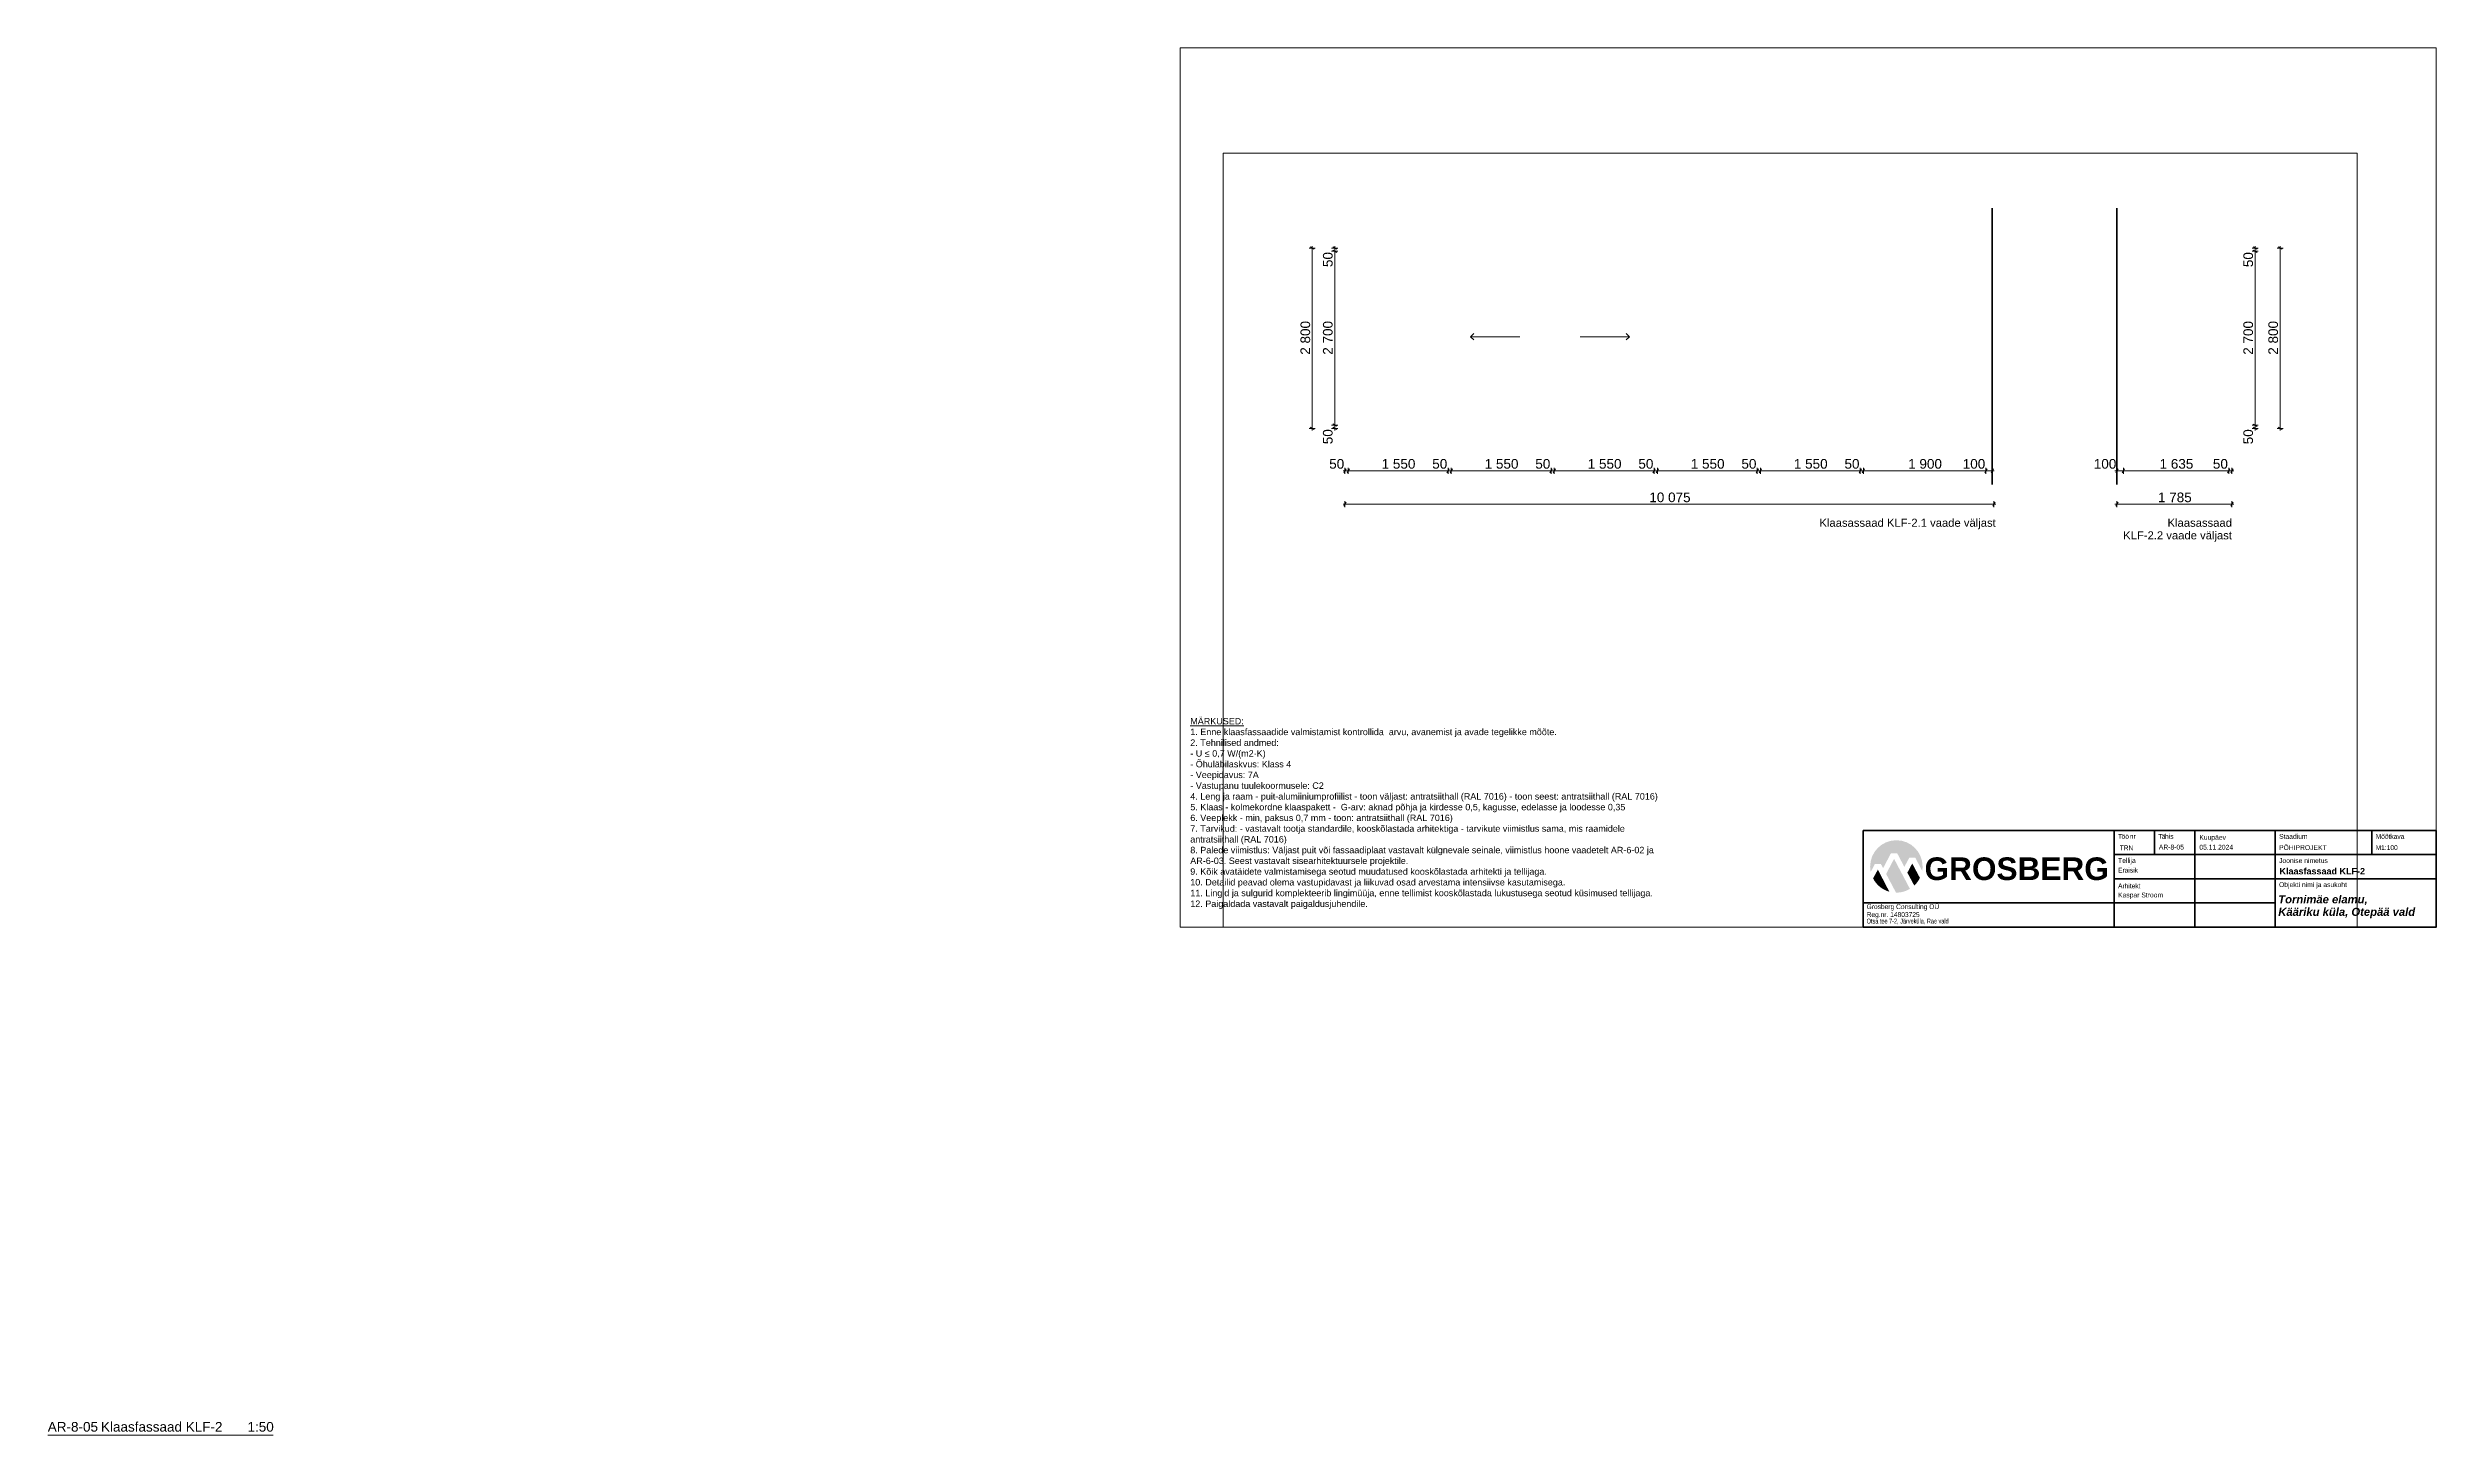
# Paper-space layout 'TRN_PP_AR-8-05_V01_Klaasfassaad-KLF-02' of a CAD drawing. Header units: millimetres. Extents: x -332 to 410, y -144 to 287.
# The model-space entities are those that its viewports show. They can reach past a viewport. Long polylines and large blocks are cut down to what shows.
import ezdxf

# ---------------------------------------------------------------- set-up
doc = ezdxf.new("R2010")
doc.units = ezdxf.units.MM
doc.header["$MEASUREMENT"] = 0
doc.linetypes.add('Dashed', pattern=[211.666667, 105.833333, -105.833333])
for name, color, linetype, lineweight in [('0_Pen_No__1', 7, 'Continuous', 13), ('Annotation - General_Pen_No__1', 7, 'Continuous', 13), ('Annotation - Text.AR#1_Pen_No__21', 7, 'Continuous', 35), ('Dimensioning - General_Pen_No__1', 7, 'Continuous', 13), ('Drawing & Figure_Pen_No__1', 7, 'Continuous', 13), ('Drawing & Figure_Pen_No__7', 7, 'Continuous', 35), ('New_0_Pen_No__1', 7, 'Continuous', 13), ('New_2D Drafting - General_Pen_No__1', 7, 'Continuous', 13), ('New_Shell - Roof_Pen_No__22', 8, 'Continuous', 35)]:
    doc.layers.add(name, color=color, linetype=linetype, lineweight=lineweight)
doc.layers.add('Dimensioning - General', color=7, linetype='Continuous')
doc.layers.add('Drawing & Figure_Pen_No__109', color=7, linetype='Continuous', lineweight=13, true_color=0xb4e4dc)
doc.layers.add('Drawing & Figure_Pen_No__69', color=7, linetype='Continuous', lineweight=20, true_color=0x71cebe)
doc.layers.add('NonPlottable_Drawing & Figure', color=7, linetype='Continuous', plot=False)
doc.styles.add('GENERATED_STYLE_1', font='')
doc.styles.add('GENERATED_STYLE_2', font='')
doc.styles.add('GENERATED_STYLE_3', font='')
doc.styles.add('GENERATED_STYLE_4', font='')
doc.styles.get('GENERATED_STYLE_1').set_extended_font_data('Arial')
doc.styles.get('GENERATED_STYLE_2').set_extended_font_data('Arial Narrow')
doc.styles.get('GENERATED_STYLE_3').set_extended_font_data('Arial', italic=True, bold=True)
doc.styles.get('GENERATED_STYLE_4').set_extended_font_data('Arial', bold=True)
doc.dimstyles.new('GENERATED_STYLE__1', dxfattribs={"dimtxt": 150, "dimasz": 47.5, "dimexe": 0.18, "dimexo": 0.0625, "dimgap": 0, "dimtad": 1, "dimtih": 1, "dimtoh": 1, "dimdec": 0, "dimzin": 0, "dimdsep": 46, "dimtxsty": 'GENERATED_STYLE_1', "dimblk": 'ARROWHEAD_2', "dimblk1": 'ARROWHEAD_2', "dimblk2": 'ARROWHEAD_2', "dimcen": 0.09, "dimse1": 1, "dimse2": 1, "dimclrd": 7, "dimclre": 7, "dimclrt": 7, "dimadec": 0, "dimazin": 0, "dimtfac": 1, "dimtdec": 4, "dimtmove": 0, "dimatfit": 3, "dimfxl": 0, "dimtolj": 1, "dimtzin": 0, "dimarcsym": 0})
doc.dimstyles.new('GENERATED_STYLE__2', dxfattribs={"dimtxt": 150, "dimasz": 47.5, "dimexe": 0.18, "dimexo": 0.0625, "dimgap": 0, "dimtad": 1, "dimdec": 0, "dimzin": 0, "dimdsep": 46, "dimtxsty": 'GENERATED_STYLE_1', "dimblk": 'ARROWHEAD_2', "dimblk1": 'ARROWHEAD_2', "dimblk2": 'ARROWHEAD_2', "dimcen": 0.09, "dimse1": 1, "dimse2": 1, "dimclrd": 7, "dimclre": 7, "dimclrt": 7, "dimadec": 0, "dimazin": 0, "dimtfac": 1, "dimtdec": 4, "dimtmove": 0, "dimatfit": 3, "dimfxl": 0, "dimtolj": 1, "dimtzin": 0, "dimarcsym": 0})

# ---------------------------------------------------------------- blocks, each defined once
blk = doc.blocks.new('*D1')
at = {"layer": 'Dimensioning - General_Pen_No__1', "color": 7, "linetype": 'Continuous', "lineweight": 13}
for p, q in [((18832, 14481), (18862, 14481)), ((18880, 14512), (18844, 14449)), ((18862, 14434), (18862, 14527)), ((18862, 14481), (18912, 14481)), ((18930, 14512), (18894, 14449)), ((18912, 14434), (18912, 14527))]:
    blk.add_line(p, q, dxfattribs=at)
at = {"layer": 'Dimensioning - General_Pen_No__1', "color": 7, "lineweight": 13, "insert": (18617, 14511), "char_height": 150, "attachment_point": 7, "style": 'GENERATED_STYLE_1'}
blk.add_mtext('\\A1;{\\pql;\\fArial|b0|i0|c0|p34;50}', dxfattribs=at)
blk = doc.blocks.new('ARROWHEAD_2')
at = {"color": 0, "linetype": 'Continuous', "lineweight": 0}
for p, q in [((0, 0), (-1, 0)), ((-0.38, -0.66), (0.38, 0.66))]:
    blk.add_line(p, q, dxfattribs=at)
blk = doc.blocks.new('*D3')
at = {"layer": 'Dimensioning - General_Pen_No__1', "color": 7, "linetype": 'Continuous', "lineweight": 13}
for p, q in [((18930, 14512), (18894, 14449)), ((18912, 14434), (18912, 14527)), ((18912, 14481), (20462, 14481)), ((20480, 14512), (20444, 14449)), ((20462, 14434), (20462, 14527))]:
    blk.add_line(p, q, dxfattribs=at)
at = {"layer": 'Dimensioning - General_Pen_No__1', "color": 7, "lineweight": 13, "char_height": 150, "attachment_point": 7, "style": 'GENERATED_STYLE_1'}
for s, insert in [('\\A1;{\\pql;\\fArial|b0|i0|c0|p34;1\xa0550}', (19431, 14511)), ('\\A1;{\\pql;\\fArial|b0|i0|c0|p34;50}', (20217, 14511))]:
    blk.add_mtext(s, dxfattribs=dict(at, insert=insert))
blk = doc.blocks.new('*D4')
at = {"layer": 'Dimensioning - General_Pen_No__1', "color": 7, "linetype": 'Continuous', "lineweight": 13}
for p, q in [((20480, 14512), (20444, 14449)), ((20462, 14434), (20462, 14527)), ((20462, 14481), (20512, 14481)), ((20530, 14512), (20494, 14449)), ((20512, 14434), (20512, 14527))]:
    blk.add_line(p, q, dxfattribs=at)
blk = doc.blocks.new('*D5')
at = {"layer": 'Dimensioning - General_Pen_No__1', "color": 7, "linetype": 'Continuous', "lineweight": 13}
for p, q in [((20530, 14512), (20494, 14449)), ((20512, 14434), (20512, 14527)), ((20512, 14481), (22062, 14481)), ((22080, 14512), (22044, 14449)), ((22062, 14434), (22062, 14527))]:
    blk.add_line(p, q, dxfattribs=at)
at = {"layer": 'Dimensioning - General_Pen_No__1', "color": 7, "lineweight": 13, "char_height": 150, "attachment_point": 7, "style": 'GENERATED_STYLE_1'}
for s, insert in [('\\A1;{\\pql;\\fArial|b0|i0|c0|p34;1\xa0550}', (21031, 14511)), ('\\A1;{\\pql;\\fArial|b0|i0|c0|p34;50}', (21817, 14511))]:
    blk.add_mtext(s, dxfattribs=dict(at, insert=insert))
blk = doc.blocks.new('*D6')
at = {"layer": 'Dimensioning - General_Pen_No__1', "color": 7, "linetype": 'Continuous', "lineweight": 13}
for p, q in [((22080, 14512), (22044, 14449)), ((22062, 14434), (22062, 14527)), ((22062, 14481), (22112, 14481)), ((22130, 14512), (22094, 14449)), ((22112, 14434), (22112, 14527))]:
    blk.add_line(p, q, dxfattribs=at)
blk = doc.blocks.new('*D7')
at = {"layer": 'Dimensioning - General_Pen_No__1', "color": 7, "linetype": 'Continuous', "lineweight": 13}
for p, q in [((22130, 14512), (22094, 14449)), ((22112, 14434), (22112, 14527)), ((22112, 14481), (23662, 14481)), ((23680, 14512), (23644, 14449)), ((23662, 14434), (23662, 14527))]:
    blk.add_line(p, q, dxfattribs=at)
at = {"layer": 'Dimensioning - General_Pen_No__1', "color": 7, "lineweight": 13, "char_height": 150, "attachment_point": 7, "style": 'GENERATED_STYLE_1'}
for s, insert in [('\\A1;{\\pql;\\fArial|b0|i0|c0|p34;1\xa0550}', (22631, 14511)), ('\\A1;{\\pql;\\fArial|b0|i0|c0|p34;50}', (23417, 14511))]:
    blk.add_mtext(s, dxfattribs=dict(at, insert=insert))
blk = doc.blocks.new('*D8')
at = {"layer": 'Dimensioning - General_Pen_No__1', "color": 7, "linetype": 'Continuous', "lineweight": 13}
for p, q in [((23680, 14512), (23644, 14449)), ((23662, 14434), (23662, 14527)), ((23662, 14481), (23712, 14481)), ((23730, 14512), (23694, 14449)), ((23712, 14434), (23712, 14527))]:
    blk.add_line(p, q, dxfattribs=at)
blk = doc.blocks.new('*D9')
at = {"layer": 'Dimensioning - General_Pen_No__1', "color": 7, "linetype": 'Continuous', "lineweight": 13}
for p, q in [((23730, 14512), (23694, 14449)), ((23712, 14434), (23712, 14527)), ((23712, 14481), (25262, 14481)), ((25280, 14512), (25244, 14449)), ((25262, 14434), (25262, 14527))]:
    blk.add_line(p, q, dxfattribs=at)
at = {"layer": 'Dimensioning - General_Pen_No__1', "color": 7, "lineweight": 13, "char_height": 150, "attachment_point": 7, "style": 'GENERATED_STYLE_1'}
for s, insert in [('\\A1;{\\pql;\\fArial|b0|i0|c0|p34;1\xa0550}', (24231, 14511)), ('\\A1;{\\pql;\\fArial|b0|i0|c0|p34;50}', (25017, 14511))]:
    blk.add_mtext(s, dxfattribs=dict(at, insert=insert))
blk = doc.blocks.new('*D10')
at = {"layer": 'Dimensioning - General_Pen_No__1', "color": 7, "linetype": 'Continuous', "lineweight": 13}
for p, q in [((25280, 14512), (25244, 14449)), ((25262, 14434), (25262, 14527)), ((25262, 14481), (25312, 14481)), ((25330, 14512), (25294, 14449)), ((25312, 14434), (25312, 14527))]:
    blk.add_line(p, q, dxfattribs=at)
blk = doc.blocks.new('*D11')
at = {"layer": 'Dimensioning - General_Pen_No__1', "color": 7, "linetype": 'Continuous', "lineweight": 13}
for p, q in [((25330, 14512), (25294, 14449)), ((25312, 14434), (25312, 14527)), ((25312, 14481), (26862, 14481)), ((26880, 14512), (26844, 14449)), ((26862, 14434), (26862, 14527))]:
    blk.add_line(p, q, dxfattribs=at)
at = {"layer": 'Dimensioning - General_Pen_No__1', "color": 7, "lineweight": 13, "char_height": 150, "attachment_point": 7, "style": 'GENERATED_STYLE_1'}
for s, insert in [('\\A1;{\\pql;\\fArial|b0|i0|c0|p34;1\xa0550}', (25831, 14511)), ('\\A1;{\\pql;\\fArial|b0|i0|c0|p34;50}', (26617, 14511))]:
    blk.add_mtext(s, dxfattribs=dict(at, insert=insert))
blk = doc.blocks.new('*D12')
at = {"layer": 'Dimensioning - General_Pen_No__1', "color": 7, "linetype": 'Continuous', "lineweight": 13}
for p, q in [((26880, 14512), (26844, 14449)), ((26862, 14434), (26862, 14527)), ((26862, 14481), (26912, 14481)), ((26930, 14512), (26894, 14449)), ((26912, 14434), (26912, 14527))]:
    blk.add_line(p, q, dxfattribs=at)
blk = doc.blocks.new('*D13')
at = {"layer": 'Dimensioning - General_Pen_No__1', "color": 7, "linetype": 'Continuous', "lineweight": 13}
for p, q in [((26930, 14512), (26894, 14449)), ((26912, 14434), (26912, 14527)), ((26912, 14481), (28812, 14481)), ((28830, 14512), (28794, 14449)), ((28812, 14434), (28812, 14527))]:
    blk.add_line(p, q, dxfattribs=at)
at = {"layer": 'Dimensioning - General_Pen_No__1', "color": 7, "lineweight": 13, "char_height": 150, "attachment_point": 7, "style": 'GENERATED_STYLE_1'}
for s, insert in [('\\A1;{\\pql;\\fArial|b0|i0|c0|p34;1\xa0900}', (27606, 14511)), ('\\A1;{\\pql;\\fArial|b0|i0|c0|p34;100}', (28453, 14511))]:
    blk.add_mtext(s, dxfattribs=dict(at, insert=insert))
blk = doc.blocks.new('*D14')
at = {"layer": 'Dimensioning - General_Pen_No__1', "color": 7, "linetype": 'Continuous', "lineweight": 13}
for p, q in [((28830, 14512), (28794, 14449)), ((28812, 14434), (28812, 14527)), ((28812, 14481), (28912, 14481)), ((28894, 14449), (28930, 14512)), ((28912, 14434), (28912, 14527)), ((28912, 14481), (28943, 14481))]:
    blk.add_line(p, q, dxfattribs=at)
blk = doc.blocks.new('*D15')
at = {"layer": 'Dimensioning - General_Pen_No__1', "color": 7, "linetype": 'Continuous', "lineweight": 13}
for p, q in [((18832, 13961), (18862, 13961)), ((18880, 13993), (18844, 13930)), ((18862, 13914), (18862, 14008)), ((18862, 13961), (28937, 13961)), ((28919, 13930), (28955, 13993)), ((28937, 13914), (28937, 14008)), ((28937, 13961), (28968, 13961))]:
    blk.add_line(p, q, dxfattribs=at)
at = {"layer": 'Dimensioning - General_Pen_No__1', "color": 7, "lineweight": 13, "insert": (23587, 13991), "char_height": 150, "attachment_point": 7, "style": 'GENERATED_STYLE_1'}
blk.add_mtext('\\A1;{\\pql;\\fArial|b0|i0|c0|p34;10\xa0075}', dxfattribs=at)
blk = doc.blocks.new('*D16')
at = {"layer": 'Dimensioning - General_Pen_No__1', "color": 7, "linetype": 'Continuous', "lineweight": 13}
for p, q in [((18671, 15207), (18733, 15171)), ((18749, 15189), (18655, 15189)), ((18749, 15139), (18655, 15139)), ((18671, 15157), (18733, 15121)), ((18702, 15139), (18702, 15189)), ((18702, 15108), (18702, 15139))]:
    blk.add_line(p, q, dxfattribs=at)
at = {"layer": 'Dimensioning - General_Pen_No__1', "color": 7, "lineweight": 13, "insert": (18672, 14893), "char_height": 150, "attachment_point": 7, "rotation": 90, "style": 'GENERATED_STYLE_1'}
blk.add_mtext('\\A1;{\\pql;\\fArial|b0|i0|c0|p34;50}', dxfattribs=at)
blk = doc.blocks.new('*D17')
at = {"layer": 'Dimensioning - General_Pen_No__1', "color": 7, "linetype": 'Continuous', "lineweight": 13}
for p, q in [((18749, 17889), (18655, 17889)), ((18671, 17907), (18733, 17871)), ((18702, 15189), (18702, 17889)), ((18671, 15207), (18733, 15171)), ((18749, 15189), (18655, 15189))]:
    blk.add_line(p, q, dxfattribs=at)
at = {"layer": 'Dimensioning - General_Pen_No__1', "color": 7, "lineweight": 13, "char_height": 150, "attachment_point": 7, "rotation": 90, "style": 'GENERATED_STYLE_1'}
for s, insert in [('\\A1;{\\pql;\\fArial|b0|i0|c0|p34;50}', (18672, 17643)), ('\\A1;{\\pql;\\fArial|b0|i0|c0|p34;2\xa0700}', (18672, 16282))]:
    blk.add_mtext(s, dxfattribs=dict(at, insert=insert))
blk = doc.blocks.new('*D18')
at = {"layer": 'Dimensioning - General_Pen_No__1', "color": 7, "linetype": 'Continuous', "lineweight": 13}
for p, q in [((18749, 17939), (18655, 17939)), ((18749, 17889), (18655, 17889)), ((18733, 17921), (18671, 17957)), ((18671, 17907), (18733, 17871)), ((18702, 17939), (18702, 17969)), ((18702, 17889), (18702, 17939))]:
    blk.add_line(p, q, dxfattribs=at)
blk = doc.blocks.new('*D19')
at = {"layer": 'Dimensioning - General_Pen_No__1', "color": 7, "linetype": 'Continuous', "lineweight": 13}
for p, q in [((18400, 17939), (18307, 17939)), ((18385, 17921), (18322, 17957)), ((18353, 17939), (18353, 17969)), ((18353, 15139), (18353, 17939)), ((18400, 15139), (18307, 15139)), ((18322, 15157), (18385, 15121)), ((18353, 15108), (18353, 15139))]:
    blk.add_line(p, q, dxfattribs=at)
at = {"layer": 'Dimensioning - General_Pen_No__1', "color": 7, "lineweight": 13, "insert": (18323, 16282), "char_height": 150, "attachment_point": 7, "rotation": 90, "style": 'GENERATED_STYLE_1'}
blk.add_mtext('\\A1;{\\pql;\\fArial|b0|i0|c0|p34;2\xa0800}', dxfattribs=at)
blk = doc.blocks.new('*D20')
at = {"layer": 'Dimensioning - General_Pen_No__1', "color": 7, "linetype": 'Continuous', "lineweight": 13}
for p, q in [((30817, 14481), (30848, 14481)), ((30866, 14512), (30830, 14449)), ((30848, 14434), (30848, 14527)), ((30848, 14481), (30948, 14481)), ((30966, 14512), (30930, 14449)), ((30948, 14434), (30948, 14527))]:
    blk.add_line(p, q, dxfattribs=at)
at = {"layer": 'Dimensioning - General_Pen_No__1', "color": 7, "lineweight": 13, "insert": (30488, 14511), "char_height": 150, "attachment_point": 7, "style": 'GENERATED_STYLE_1'}
blk.add_mtext('\\A1;{\\pql;\\fArial|b0|i0|c0|p34;100}', dxfattribs=at)
blk = doc.blocks.new('*D21')
at = {"layer": 'Dimensioning - General_Pen_No__1', "color": 7, "linetype": 'Continuous', "lineweight": 13}
for p, q in [((30966, 14512), (30930, 14449)), ((30948, 14434), (30948, 14527)), ((30948, 14481), (32583, 14481)), ((32601, 14512), (32565, 14449)), ((32583, 14434), (32583, 14527))]:
    blk.add_line(p, q, dxfattribs=at)
at = {"layer": 'Dimensioning - General_Pen_No__1', "color": 7, "lineweight": 13, "char_height": 150, "attachment_point": 7, "style": 'GENERATED_STYLE_1'}
for s, insert in [('\\A1;{\\pql;\\fArial|b0|i0|c0|p34;1\xa0635}', (31509, 14511)), ('\\A1;{\\pql;\\fArial|b0|i0|c0|p34;50}', (32337, 14511))]:
    blk.add_mtext(s, dxfattribs=dict(at, insert=insert))
blk = doc.blocks.new('*D22')
at = {"layer": 'Dimensioning - General_Pen_No__1', "color": 7, "linetype": 'Continuous', "lineweight": 13}
for p, q in [((32601, 14512), (32565, 14449)), ((32583, 14434), (32583, 14527)), ((32583, 14481), (32633, 14481)), ((32615, 14449), (32651, 14512)), ((32633, 14434), (32633, 14527)), ((32633, 14481), (32663, 14481))]:
    blk.add_line(p, q, dxfattribs=at)
blk = doc.blocks.new('*D23')
at = {"layer": 'Dimensioning - General_Pen_No__1', "color": 7, "linetype": 'Continuous', "lineweight": 13}
for p, q in [((30817, 13961), (30848, 13961)), ((30866, 13993), (30830, 13930)), ((30848, 13914), (30848, 14008)), ((30848, 13961), (32633, 13961)), ((32615, 13930), (32651, 13993)), ((32633, 13914), (32633, 14008)), ((32633, 13961), (32663, 13961))]:
    blk.add_line(p, q, dxfattribs=at)
at = {"layer": 'Dimensioning - General_Pen_No__1', "color": 7, "lineweight": 13, "insert": (31484, 13991), "char_height": 150, "attachment_point": 7, "style": 'GENERATED_STYLE_1'}
blk.add_mtext('\\A1;{\\pql;\\fArial|b0|i0|c0|p34;1\xa0785}', dxfattribs=at)
blk = doc.blocks.new('*D24')
at = {"layer": 'Dimensioning - General_Pen_No__1', "color": 7, "linetype": 'Continuous', "lineweight": 13}
for p, q in [((32961, 15206), (33023, 15170)), ((33039, 15188), (32945, 15188)), ((33039, 15138), (32945, 15138)), ((32961, 15156), (33023, 15120)), ((32992, 15138), (32992, 15188)), ((32992, 15107), (32992, 15138))]:
    blk.add_line(p, q, dxfattribs=at)
at = {"layer": 'Dimensioning - General_Pen_No__1', "color": 7, "lineweight": 13, "insert": (32962, 14892), "char_height": 150, "attachment_point": 7, "rotation": 90, "style": 'GENERATED_STYLE_1'}
blk.add_mtext('\\A1;{\\pql;\\fArial|b0|i0|c0|p34;50}', dxfattribs=at)
blk = doc.blocks.new('*D25')
at = {"layer": 'Dimensioning - General_Pen_No__1', "color": 7, "linetype": 'Continuous', "lineweight": 13}
for p, q in [((33039, 17888), (32945, 17888)), ((32961, 17906), (33023, 17870)), ((32992, 15188), (32992, 17888)), ((32961, 15206), (33023, 15170)), ((33039, 15188), (32945, 15188))]:
    blk.add_line(p, q, dxfattribs=at)
at = {"layer": 'Dimensioning - General_Pen_No__1', "color": 7, "lineweight": 13, "char_height": 150, "attachment_point": 7, "rotation": 90, "style": 'GENERATED_STYLE_1'}
for s, insert in [('\\A1;{\\pql;\\fArial|b0|i0|c0|p34;50}', (32962, 17642)), ('\\A1;{\\pql;\\fArial|b0|i0|c0|p34;2\xa0700}', (32962, 16281))]:
    blk.add_mtext(s, dxfattribs=dict(at, insert=insert))
blk = doc.blocks.new('*D26')
at = {"layer": 'Dimensioning - General_Pen_No__1', "color": 7, "linetype": 'Continuous', "lineweight": 13}
for p, q in [((33039, 17938), (32945, 17938)), ((33039, 17888), (32945, 17888)), ((33023, 17920), (32961, 17956)), ((32961, 17906), (33023, 17870)), ((32992, 17938), (32992, 17969)), ((32992, 17888), (32992, 17938))]:
    blk.add_line(p, q, dxfattribs=at)
blk = doc.blocks.new('*D27')
at = {"layer": 'Dimensioning - General_Pen_No__1', "color": 7, "linetype": 'Continuous', "lineweight": 13}
for p, q in [((33427, 17938), (33333, 17938)), ((33411, 17920), (33348, 17956)), ((33380, 17938), (33380, 17969)), ((33380, 15138), (33380, 17938)), ((33427, 15138), (33333, 15138)), ((33348, 15156), (33411, 15120)), ((33380, 15107), (33380, 15138))]:
    blk.add_line(p, q, dxfattribs=at)
at = {"layer": 'Dimensioning - General_Pen_No__1', "color": 7, "lineweight": 13, "insert": (33350, 16282), "char_height": 150, "attachment_point": 7, "rotation": 90, "style": 'GENERATED_STYLE_1'}
blk.add_mtext('\\A1;{\\pql;\\fArial|b0|i0|c0|p34;2\xa0800}', dxfattribs=at)

msp = doc.modelspace()

# ---------------------------------------------------------------- linework, layer by layer
at = {"layer": 'New_2D Drafting - General_Pen_No__1', "color": 7, "linetype": 'Continuous', "lineweight": 13}
for p, q in [((20810.5, 16562.3), (20860.5, 16612.3)), ((21575.7, 16562.3), (20810.5, 16562.3)), ((20810.5, 16562.3), (20860.5, 16512.3)), ((22514.9, 16562.3), (23280.1, 16562.3)), ((23280.1, 16562.3), (23230.1, 16612.3)), ((23280.1, 16562.3), (23230.1, 16512.3))]:
    msp.add_line(p, q, dxfattribs=at)
at = {"layer": 'New_Shell - Roof_Pen_No__22', "color": 8, "linetype": 'Dashed', "lineweight": 35}
for p, q in [((28912.4, 14268.7), (28912.4, 18556.5)), ((30847.9, 14268.7), (30847.9, 18556.5))]:
    msp.add_line(p, q, dxfattribs=at)

# ---------------------------------------------------------------- texts
at = {"layer": 'New_0_Pen_No__1', "color": 7, "linetype": 'Continuous', "lineweight": 13, "insert": (27596.9, 13736.3), "char_height": 125, "attachment_point": 2, "style": 'GENERATED_STYLE_1'}
msp.add_mtext('\\A1;{\\pqc;\\fArial|b0|i0|c0|p34;Klaasassaad KLF-2.1 vaade väljast}', dxfattribs=at)
at = {"layer": 'New_0_Pen_No__1', "color": 7, "linetype": 'Continuous', "lineweight": 13, "insert": (32632.9, 13736.3), "char_height": 125, "attachment_point": 3, "line_spacing_factor": 0.937793, "style": 'GENERATED_STYLE_1'}
msp.add_mtext('\\A1;{\\pqr;\\fArial|b0|i0|c0|p34;Klaasassaad \\P\\pqr;\\fArial|b0|i0|c0|p34;KLF-2.2 vaade väljast}', dxfattribs=at)

# ---------------------------------------------------------------- dimensions: what is measured, and where the dimension line sits
at = {"layer": 'Dimensioning - General', "color": 7, "linetype": 'Continuous', "lineweight": 13}
for base, p1, p2, picture, middle in [((18353.5, 17938.7), (18702, 15138.7), (18702, 17938.7), '*D19', (18248.5, 16539.9)), ((18702, 17888.7), (18912.4, 15188.7), (18912.4, 17888.7), '*D17', (18597, 16539.9)), ((18702, 17938.7), (18912.4, 17888.7), (18862.4, 17938.7), '*D18', (18597, 17757.3)), ((32992.1, 17887.7), (32582.9, 15187.7), (32582.9, 17887.7), '*D25', (32887.1, 16538.9)), ((32992.1, 17938.1), (32582.9, 17887.7), (32632.9, 17938.1), '*D26', (32887.1, 17756.3)), ((33379.7, 17938.1), (32992.1, 15138.1), (32992.1, 17938.1), '*D27', (33274.7, 16539.2)), ((18702, 15188.7), (18862.4, 15138.7), (18912.4, 15188.7), '*D16', (18597, 15007.3)), ((32992.1, 15187.7), (32632.9, 15138.1), (32582.9, 15187.7), '*D24', (32887.1, 15006.7))]:
    dim = msp.add_linear_dim(base=base, p1=p1, p2=p2, angle=90, dimstyle='GENERATED_STYLE__2', dxfattribs=at)
    dim.commit()
    dim.dimension.update_dxf_attribs({"geometry": picture, "text_midpoint": middle, "dimtype": 160, "text_rotation": 90})
for base, p1, p2, picture, middle in [((20462.4, 14480.6), (18912.4, 15188.7), (20462.4, 15303.8), '*D3', (19688.6, 14585.6)), ((20512.4, 14480.6), (20462.4, 15303.8), (20512.4, 15264.5), '*D4', (20331.1, 14585.6)), ((22062.4, 14480.6), (20512.4, 15264.5), (22062.4, 15338.4), '*D5', (21288.6, 14585.6)), ((22112.4, 14480.6), (22062.4, 15338.4), (22112.4, 15363.6), '*D6', (21931.1, 14585.6)), ((23662.4, 14480.6), (22112.4, 15363.6), (23662.4, 15328.5), '*D7', (22888.6, 14585.6)), ((23712.4, 14480.6), (23662.4, 15328.5), (23712.4, 15188.7), '*D8', (23531.1, 14585.6)), ((18912.4, 14480.6), (18862.4, 15138.7), (18912.4, 15188.7), '*D1', (18731.1, 14585.6)), ((25262.4, 14480.6), (23712.4, 15188.7), (25262.4, 15188.7), '*D9', (24488.6, 14585.6)), ((25312.4, 14480.6), (25262.4, 15188.7), (25312.4, 15138.7), '*D10', (25131.1, 14585.6)), ((26862.4, 14480.6), (25312.4, 15138.7), (26862.4, 15188.7), '*D11', (26088.6, 14585.6)), ((26912.4, 14480.6), (26862.4, 15188.7), (26912.4, 15188.7), '*D12', (26731.1, 14585.6)), ((28812.4, 14480.6), (26912.4, 15188.7), (28812.4, 15188.7), '*D13', (27863.6, 14585.6)), ((28912.4, 14480.6), (28812.4, 15188.7), (28912.4, 15138.7), '*D14', (28624.4, 14585.6)), ((30947.9, 14480.6), (30847.9, 15138.1), (30947.9, 15187.7), '*D20', (30659.9, 14585.6)), ((32582.9, 14480.6), (30947.9, 15187.7), (32582.9, 15187.7), '*D21', (31766.6, 14585.6)), ((32632.9, 14480.6), (32582.9, 15187.7), (32632.9, 15138.1), '*D22', (32451.5, 14585.6)), ((28937.4, 13961.3), (18862.4, 14726.8), (28937.4, 14726.8), '*D15', (23901.4, 14066.3)), ((32632.9, 13961.3), (30847.9, 14480.6), (32632.9, 14480.6), '*D23', (31741.6, 14066.3))]:
    dim = msp.add_linear_dim(base=base, p1=p1, p2=p2, dimstyle='GENERATED_STYLE__1', dxfattribs=at)
    dim.commit()
    dim.dimension.update_dxf_attribs({"geometry": picture, "text_midpoint": middle, "dimtype": 160})

psp = doc.layouts.new('TRN_PP_AR-8-05_V01_Klaasfassaad-KLF-02')

# ---------------------------------------------------------------- hatches: boundary and pattern name
at = {"layer": 'Drawing & Figure_Pen_No__109', "linetype": 'Continuous', "lineweight": 13, "true_color": 0xb4e4dc}
for points in [[(234.22, 32.81, 0.053034), (234.41, 31.1), (235.68, 33.6), (237.53, 33.6), (238.26, 32.29), (240.7, 36.93), (242.6, 36.93), (244.84, 32.67), (246.38, 35.52), (248.24, 35.52), (250.38, 31.45, 0.041996), (250.5, 32.81, 1)], [(236.62, 31.83), (235.13, 29.09, 0.209239), (240.18, 24.97)], [(241.65, 35.18), (239.19, 30.49), (242.25, 24.68, 0.140199), (246.57, 25.85)], [(247.29, 33.74), (245.78, 30.87), (247.92, 26.87, 0.091793), (249.68, 29.25)]]:
    psp.add_hatch(color=254, dxfattribs=at).paths.add_polyline_path(points)

# ---------------------------------------------------------------- linework, layer by layer
at = {"layer": 'Annotation - General_Pen_No__1', "color": 7, "linetype": 'Continuous', "lineweight": 13}
psp.add_lwpolyline([(20, 287), (410, 287), (410, 14), (20, 14)], close=True, dxfattribs=at)
at = {"layer": 'Drawing & Figure_Pen_No__1', "color": 7, "linetype": 'Continuous', "lineweight": 13}
psp.add_line((-331.66, -143.79), (-261.66, -143.79), dxfattribs=at)
at = {"layer": 'Drawing & Figure_Pen_No__7', "color": 7, "linetype": 'Continuous', "lineweight": 35}
for p, q in [((410, 43.99), (232.04, 43.99)), ((232.04, 43.99), (232.04, 14)), ((310.03, 14), (310.03, 43.99)), ((322.52, 36.49), (322.52, 43.99)), ((335.02, 14), (335.02, 43.99)), ((360.01, 29), (360.01, 43.99)), ((390.01, 43.99), (390.01, 36.49)), ((335.02, 36.49), (310.03, 36.49)), ((410, 36.49), (310.03, 36.49)), ((410, 36.49), (390.01, 36.49)), ((335.02, 29), (310.03, 29)), ((360.01, 29), (335.02, 29)), ((410, 29), (360.01, 29)), ((360.01, 29), (360.01, 14)), ((232.04, 21.5), (360.01, 21.5))]:
    psp.add_line(p, q, dxfattribs=at)
for points in [[(232.04, 14), (232.04, 43.99)], [(232.04, 43.99), (410, 43.99)], [(410, 43.99), (410, 14), (232.04, 14)]]:
    psp.add_lwpolyline(points, dxfattribs=at)
at = {"layer": 'NonPlottable_Drawing & Figure', "color": 151, "linetype": 'Continuous', "lineweight": 20, "true_color": 0x80c2ff, "flags": 128}
psp.add_lwpolyline([(33.34, 14), (385.46, 14), (385.46, 254.31), (33.34, 254.31)], close=True, dxfattribs=at)

# ---------------------------------------------------------------- texts
at = {"layer": '0_Pen_No__1', "color": 7, "linetype": 'Continuous', "lineweight": 13, "insert": (23.11, 49.27), "char_height": 2, "width": 147.2508, "attachment_point": 4, "style": 'GENERATED_STYLE_1'}
psp.add_mtext('\\A1;{\\pql;\\pt145.528;\\fArial|b0|i0|c0|p34;\\L\\LMÄRKUSED:\\P\\pql;\\pt145.528;\\fArial|b0|i0|c0|p34;\\l\\l1. Enne klaasfassaadide valmistamist kontrollida  arvu, avanemist ja avade tegelikke mõõte. \\P\\pql;\\pt145.528;\\fArial|b0|i0|c0|p34;\\l\\l2. Tehnilised andmed:\\P\\pql;\\pt145.528;\\fArial|b0|i0|c0|p34;\\l\\l- U ≤ 0,7 W/(m2·K) \\P\\pql;\\pt145.528;\\fArial|b0|i0|c0|p34;\\l\\l- Õhuläbilaskvus: Klass 4 \\P\\pql;\\pt145.528;\\fArial|b0|i0|c0|p34;\\l\\l- Veepidavus: 7A \\P\\pql;\\pt145.528;\\fArial|b0|i0|c0|p34;\\l\\l- Vastupanu tuulekoormusele: C2 \\P\\pql;\\pt145.528;\\fArial|b0|i0|c0|p34;\\l\\l4. Leng ja raam - puit-alumiiniumprofiilist - toon väljast: antratsiithall (RAL 7016) - toon seest: antratsiithall (RAL 7016)\\P\\pql;\\pt145.528;\\fArial|b0|i0|c0|p34;\\l\\l5. Klaas - kolmekordne klaaspakett -  G-arv: aknad põhja ja kirdesse 0,5, kagusse, edelasse ja loodesse 0,35\\fArial|b0|i0|c0|p34;\\l\\c26367;\\l  \\P\\pql;\\pt145.528;\\fArial|b0|i0|c0|p34;\\C7;6. Veeplekk - min, paksus 0,7 mm - toon: antratsiithall (RAL 7016)\\P\\pql;\\pt145.528;\\fArial|b0|i0|c0|p34;7. Tarvikud: - vastavalt tootja standardile, kooskõlastada arhitektiga - tarvikute viimistlus sama, mis raamidele antratsiithall (RAL 7016)\\P\\pql;\\pt207.845;\\fArial|b0|i0|c0|p34;8. Palede viimistlus: Väljast puit või fassaadiplaat vastavalt külgnevale seinale, viimistlus hoone vaadetelt AR-6-02 ja AR-6-03. Seest vastavalt sisearhitektuursele projektile.\\P\\pql;\\pt145.528;\\fArial|b0|i0|c0|p34;9\\fArial|b0|i0|c0|p34;. Kõik avatäidete valmistamisega seotud muudatused kooskõlastada arhitekti ja tellijaga. \\P\\pql;\\pt145.528;\\fArial|b0|i0|c0|p34;1\\fArial|b0|i0|c0|p34;0\\fArial|b0|i0|c0|p34;. Detailid peavad olema vastupidavast ja liikuvad osad arvestama intensiivse kasutamisega. \\P\\pql;\\pt145.528;\\fArial|b0|i0|c0|p34;1\\fArial|b0|i0|c0|p34;1\\fArial|b0|i0|c0|p34;. Lingid ja sulgurid komplekteerib lingimüüja, enne tellimist kooskõlastada lukustusega seotud küsimused tellijaga. \\P\\pql;\\pt145.528;\\fArial|b0|i0|c0|p34;1\\fArial|b0|i0|c0|p34;2\\fArial|b0|i0|c0|p34;. Paigaldada vastavalt paigaldusjuhendile.^I\\P\\pql;\\fArial|b0|i0|c0|p34;}', dxfattribs=at)
at = {"layer": 'Annotation - Text.AR#1_Pen_No__21', "color": 7, "linetype": 'Continuous', "lineweight": 35, "attachment_point": 1}
for s, insert, char_height, line_spacing_factor, style in [('\\A1;{\\pql;\\fArial|b1|i0|c0|p34;\\P\\pql;\\fArial|b0|i0|c0|p34;AR-8-05}', (323.86, 42.19), 1.5, 1.048214, 'GENERATED_STYLE_4'), ('\\A1;{\\pql;\\fArial|b0|i0|c0|p34;K\\fArial|b0|i0|c0|p34;uupäev\\P\\pql;\\fArial|b0|i0|c0|p34;05.11.2024}', (336.44, 42.59), 1.5, 1.222382, 'GENERATED_STYLE_1'), ('\\A1;{\\pql;\\fArial|b1|i0|c0|p34;\\P\\pql;\\fArial|b1|i0|c0|p34;Klaasfassaad KLF-2}', (361.33, 35.82), 2, 1.043649, 'GENERATED_STYLE_4')]:
    psp.add_mtext(s, dxfattribs=dict(at, insert=insert, char_height=char_height, line_spacing_factor=line_spacing_factor, style=style))
at = {"layer": 'Drawing & Figure_Pen_No__1', "color": 7, "linetype": 'Continuous', "lineweight": 13, "insert": (360.95, 16.72), "char_height": 2.5, "attachment_point": 7, "line_spacing_factor": 0.931425, "style": 'GENERATED_STYLE_3'}
psp.add_mtext('\\A1;{\\pql;\\fArial|b1|i1|c0|p34;Tornimäe \\fArial|b1|i1|c0|p34;elamu\\fArial|b1|i1|c0|p34;, \\P\\pql;\\fArial|b1|i1|c0|p34;Kääriku küla, Otepää vald}', dxfattribs=at)
at = {"layer": 'Drawing & Figure_Pen_No__1', "color": 7, "lineweight": 13, "char_height": 3, "attachment_point": 1, "style": 'GENERATED_STYLE_1'}
for s, insert in [('\\A1;{\\pql;\\pt0;\\fArial|b0|i0|c0|p34;AR-8-05}', (-331.66, -139.68)), ('\\A1;{\\pql;\\pt0;\\fArial|b0|i0|c0|p34;Klaasfassaad KLF-2}', (-315.14, -139.68)), ('\\A1;{\\pql;\\pt0;\\fArial|b0|i0|c0|p34;1:50}', (-269.64, -139.68))]:
    psp.add_mtext(s, dxfattribs=dict(at, insert=insert))
at = {"layer": 'Drawing & Figure_Pen_No__69', "color": 123, "linetype": 'Continuous', "lineweight": 20, "true_color": 0x71cebe, "insert": (251.11, 28.49), "char_height": 7.0227, "attachment_point": 7, "style": 'GENERATED_STYLE_4'}
psp.add_mtext('\\A1;{\\pql;\\fArial|b1|i0|c0|p34;GROSBERG}', dxfattribs=at)
at = {"layer": 'Drawing & Figure_Pen_No__7', "color": 7, "linetype": 'Continuous', "lineweight": 35, "char_height": 1.4996, "attachment_point": 7}
for s, insert, style in [('\\A1;{\\pql;\\fArial Narrow|b0|i0|c0|p34;T}', (311.21, 41.39), 'GENERATED_STYLE_2'), ('\\A1;{\\pql;\\fArial Narrow|b0|i0|c0|p34;TRN}', (311.71, 37.83), 'GENERATED_STYLE_2'), ('\\A1;{\\pql;\\fArial|b0|i0|c0|p34;öö}', (312.27, 41.37), 'GENERATED_STYLE_1'), ('\\A1;{\\pql;\\fArial|b0|i0|c0|p34; nr}', (314.25, 41.39), 'GENERATED_STYLE_1'), ('\\A1;{\\pql;\\fArial Narrow|b0|i0|c0|p34;T}', (323.71, 41.39), 'GENERATED_STYLE_2'), ('\\A1;{\\pql;\\fArial Narrow|b0|i0|c0|p34;ä}', (324.77, 41.36), 'GENERATED_STYLE_2'), ('\\A1;{\\pql;\\fArial|b0|i0|c0|p34;his}', (325.76, 41.37), 'GENERATED_STYLE_1'), ('\\A1;{\\pql;\\fArial|b0|i0|c0|p34;Staadium}', (361.2, 41.36), 'GENERATED_STYLE_1'), ('\\A1;{\\pql;\\fArial|b0|i0|c0|p34;PÕHI\\fArial|b0|i0|c0|p34;PROJEKT}', (361.2, 37.89), 'GENERATED_STYLE_1'), ('\\A1;{\\pql;\\fArial Narrow|b0|i0|c0|p34;Mõõtkava}', (391.19, 41.36), 'GENERATED_STYLE_2'), ('\\A1;{\\pql;\\fArial Narrow|b0|i0|c0|p34;M1:100}', (391.19, 37.89), 'GENERATED_STYLE_2'), ('\\A1;{\\pql;\\fArial|b0|i0|c0|p34;Tellija}', (311.21, 33.46), 'GENERATED_STYLE_1'), ('\\A1;{\\pql;\\fArial Narrow|b0|i0|c0|p34;Eraisik}', (311.21, 30.88), 'GENERATED_STYLE_2'), ('\\A1;{\\pql;\\fArial|b0|i0|c0|p34;Joonise nimetus}', (361.2, 33.87), 'GENERATED_STYLE_1'), ('\\A1;{\\pql;\\fArial Narrow|b0|i0|c0|p34;A\\fArial Narrow|b0|i0|c0|p34;rhitekt}', (311.21, 26.01), 'GENERATED_STYLE_2'), ('\\A1;{\\pql;\\fArial|b0|i0|c0|p34;Kaspar Stroom}', (311.21, 22.74), 'GENERATED_STYLE_1'), ('\\A1;{\\pql;\\fArial|b0|i0|c0|p34;Objekti nimi ja asukoht}', (361.2, 25.96), 'GENERATED_STYLE_1'), ('\\A1;{\\W0.800000x;\\pql;\\fArial Narrow|b0|i0|c0|p34;Otsa tee 7-2, Järveküla, Rae vald}', (233.14, 14.82), 'GENERATED_STYLE_2'), ('\\A1;{\\pql;\\fArial Narrow|b0|i0|c0|p34;Grosberg Consulting OÜ}', (233.14, 19.12), 'GENERATED_STYLE_2'), ('\\A1;{\\pql;\\fArial Narrow|b0|i0|c0|p34;Reg.nr. 14803725}', (233.14, 16.67), 'GENERATED_STYLE_2')]:
    psp.add_mtext(s, dxfattribs=dict(at, insert=insert, style=style))

# ---------------------------------------------------------------- viewports
at = {"layer": 'NonPlottable_Drawing & Figure', "color": 151, "linetype": 'Continuous', "lineweight": 20, "true_color": 0x80c2ff, "view_target_point": (25774.54, 13405.01)}
vp = psp.add_viewport(center=(209.4, 134.15), size=(352.13, 240.306), view_center_point=(0, 0), view_height=12015.3017, dxfattribs=at)
vp.dxf.flags = 0x10000  # cut along an outline
vp.dxf.clipping_boundary_handle = psp.add_lwpolyline([(33.34, 14), (385.46, 14), (385.46, 254.31), (33.34, 254.31)], format="xyb", close=True, dxfattribs={"invisible": 1}).dxf.handle

doc.saveas('drawing.dxf')
